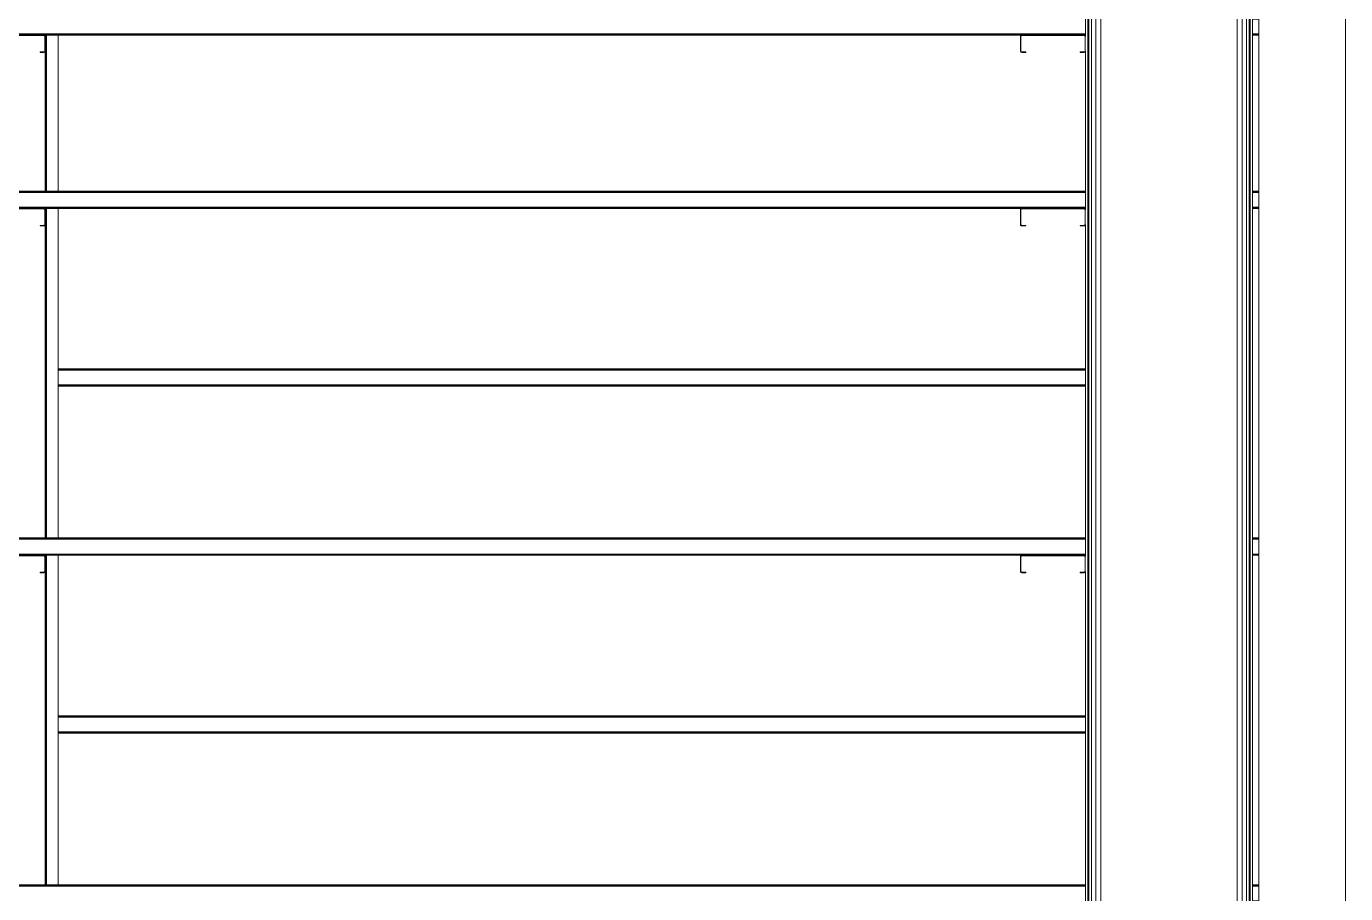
# Model space of a CAD drawing. Header units: millimetres. Extents: x 16 to 499, y 22 to 82.
# Drawn here: x 317.47 to 323.56, y 67.56 to 71.56 of the extents above; entities that cross this region are included whole.
import ezdxf

# ---------------------------------------------------------------- set-up
doc = ezdxf.new("R2010")
doc.units = ezdxf.units.MM
doc.layers.add('BARRAS_DE_ACERO', color=7, linetype='Continuous', lineweight=9)

msp = doc.modelspace()

# ---------------------------------------------------------------- linework, layer by layer
at = {"layer": 'BARRAS_DE_ACERO'}
for p, q in [((323.561, 76.319), (323.561, 66.7184)), ((322.431, 58.0184), (322.431, 75.9184)), ((322.3886, 73.9747), (322.3886, 67.5202)), ((322.4081, 72.378), (322.4081, 71.5244)), ((323.1034, 69.9767), (323.1034, 72.3767)), ((322.371, 71.5184), (322.371, 72.2984)), ((323.084, 71.5984), (323.084, 70.7984)), ((323.121, 71.5984), (323.121, 70.7984)), ((322.361, 71.5244), (314.861, 71.5244)), ((322.361, 71.5221), (314.861, 71.5221)), ((322.3608, 71.5202), (314.861, 71.5202)), ((314.861, 71.5189), (322.3606, 71.5189)), ((317.2676, 71.5184), (317.5556, 71.5184)), ((317.2676, 71.5164), (317.5556, 71.5164)), ((317.5579, 71.5179), (317.5599, 71.5166)), ((317.5612, 71.5147), (317.5599, 71.5166)), ((317.5616, 71.5184), (317.5621, 71.5184)), ((317.5616, 71.5184), (317.5616, 71.5124)), ((317.5621, 71.5184), (317.5621, 70.7984)), ((317.5634, 71.5184), (317.5621, 71.5184)), ((317.5634, 71.5184), (317.5634, 70.7984)), ((317.5676, 71.5184), (317.5676, 70.7984)), ((317.6216, 71.5184), (317.5676, 71.5184)), ((317.6216, 70.7984), (317.6216, 71.5184)), ((322.0628, 71.5166), (322.0615, 71.5147)), ((322.0647, 71.5179), (322.0628, 71.5166)), ((322.0655, 71.5161), (322.0642, 71.5152)), ((322.0647, 71.5179), (322.067, 71.5184)), ((322.0655, 71.5161), (322.067, 71.5164)), ((322.355, 71.5164), (322.067, 71.5164)), ((322.3573, 71.5179), (322.3593, 71.5166)), ((322.3606, 71.5147), (322.3593, 71.5166)), ((322.3606, 71.5189), (322.3603, 71.5184)), ((322.361, 71.5184), (322.3603, 71.5184)), ((322.3608, 71.5202), (322.3606, 71.5189)), ((322.3606, 71.5189), (322.361, 71.5189)), ((322.361, 71.5221), (322.3608, 71.5202)), ((322.3608, 71.5202), (322.361, 71.5202)), ((322.361, 71.5244), (322.361, 71.5221)), ((322.361, 71.5221), (322.361, 71.5221)), ((322.361, 71.5184), (322.361, 71.5189)), ((322.361, 71.5124), (322.361, 71.5184)), ((322.371, 70.7184), (322.371, 71.5184)), ((322.4081, 71.5244), (322.4081, 69.978)), ((323.061, 69.9767), (323.061, 71.5244)), ((323.131, 71.5221), (323.131, 71.5244)), ((323.161, 71.5221), (323.161, 71.5244)), ((323.161, 70.7984), (323.161, 71.5184)), ((317.5584, 71.5152), (317.5593, 71.5139)), ((317.5596, 71.5124), (317.5593, 71.5139)), ((317.5596, 71.5124), (317.5596, 71.4444)), ((317.5616, 71.5124), (317.5612, 71.5147)), ((317.5616, 71.4444), (317.5616, 71.5124)), ((322.061, 71.5124), (322.0615, 71.5147)), ((322.061, 71.5124), (322.061, 71.4444)), ((322.063, 71.5124), (322.0633, 71.5139)), ((322.063, 71.4444), (322.063, 71.5124)), ((322.0633, 71.5139), (322.0642, 71.5152)), ((322.3587, 71.5139), (322.359, 71.5124)), ((322.359, 71.4444), (322.359, 71.5124)), ((322.3606, 71.5147), (322.361, 71.5124)), ((317.5556, 71.4384), (317.5376, 71.4384)), ((317.5556, 71.4404), (317.5572, 71.4407)), ((317.5556, 71.4384), (317.5579, 71.4389)), ((317.5572, 71.4407), (317.5584, 71.4416)), ((317.5579, 71.4389), (317.5599, 71.4402)), ((317.5584, 71.4416), (317.5593, 71.4429)), ((317.5596, 71.4444), (317.5593, 71.4429)), ((317.5612, 71.4421), (317.5599, 71.4402)), ((317.5612, 71.4421), (317.5616, 71.4444)), ((317.5616, 71.4444), (317.5616, 70.7984)), ((322.061, 71.4444), (322.0615, 71.4421)), ((322.0615, 71.4421), (322.0628, 71.4402)), ((322.0647, 71.4389), (322.0628, 71.4402)), ((322.0633, 71.4429), (322.063, 71.4444)), ((322.0642, 71.4416), (322.0633, 71.4429)), ((322.0642, 71.4416), (322.0655, 71.4407)), ((322.0647, 71.4389), (322.067, 71.4384)), ((322.067, 71.4404), (322.0655, 71.4407)), ((322.067, 71.4404), (322.085, 71.4404)), ((322.337, 71.4404), (322.337, 71.4384)), ((322.337, 71.4384), (322.355, 71.4384)), ((322.355, 71.4384), (322.3573, 71.4389)), ((322.3578, 71.4416), (322.3566, 71.4407)), ((322.3587, 71.4429), (322.3578, 71.4416)), ((322.3587, 71.4429), (322.359, 71.4444)), ((322.361, 71.4444), (322.3606, 71.4421)), ((322.361, 70.7984), (322.361, 71.4444)), ((323.084, 70.7984), (323.084, 69.1984)), ((323.121, 70.7984), (323.121, 69.1984)), ((323.131, 70.7984), (323.161, 70.7984)), ((323.131, 70.7984), (323.131, 70.7979)), ((323.131, 70.7979), (323.161, 70.7979)), ((323.131, 70.7947), (323.131, 70.7924)), ((323.161, 70.7979), (323.161, 70.7984)), ((323.161, 70.7939), (323.161, 70.7947)), ((323.161, 70.7924), (323.161, 70.7939)), ((323.131, 70.7221), (323.131, 70.7244)), ((323.161, 70.7221), (323.161, 70.7244)), ((317.5621, 70.7184), (317.5621, 69.9784)), ((317.5676, 69.9767), (317.5676, 70.7184)), ((317.6216, 70.7184), (317.6216, 69.9784)), ((322.371, 69.8984), (322.371, 70.7184)), ((323.131, 70.7184), (323.131, 69.1984)), ((323.161, 69.9724), (323.161, 70.7184)), ((322.361, 70.6444), (322.361, 69.9784)), ((317.5616, 69.9767), (317.5616, 69.9747)), ((317.5616, 69.9724), (317.5616, 69.9747)), ((317.5622, 69.9747), (317.5616, 69.9747)), ((317.5616, 69.9724), (317.5616, 69.9044)), ((317.5619, 69.9767), (317.562, 69.9759)), ((317.562, 69.9759), (317.5621, 69.9752)), ((317.5621, 69.9784), (317.5621, 69.9752)), ((317.5621, 69.9752), (317.5621, 69.975)), ((317.5621, 69.975), (317.5622, 69.9747)), ((317.5623, 69.9739), (317.5622, 69.9747)), ((317.5625, 69.9724), (317.5625, 69.9044)), ((317.5634, 69.978), (317.5634, 69.9784)), ((317.5634, 69.9752), (317.5634, 69.978)), ((317.5634, 69.9752), (317.5634, 69.9739)), ((317.5634, 69.9021), (317.5634, 69.9739)), ((317.5653, 69.9724), (317.5653, 69.9767)), ((317.5653, 69.9724), (317.5653, 69.9044)), ((317.5676, 69.9767), (317.5676, 69.9752)), ((317.5676, 69.9739), (317.5676, 69.9752)), ((317.5676, 69.9724), (317.5676, 69.9739)), ((317.5676, 69.9724), (317.5676, 69.9044)), ((322.361, 69.978), (317.6216, 69.978)), ((317.6216, 69.9767), (317.6216, 69.9747)), ((322.361, 69.9784), (322.361, 69.978)), ((322.361, 69.978), (322.361, 69.9767)), ((322.361, 69.9747), (322.361, 69.9724)), ((322.361, 69.9724), (322.361, 69.9044)), ((323.1034, 68.3767), (323.1034, 69.9767)), ((323.161, 69.1984), (323.161, 69.9724)), ((317.5616, 69.9044), (317.5625, 69.9044)), ((317.5616, 69.9021), (317.5616, 69.9044)), ((317.5616, 69.9002), (317.5616, 69.9021)), ((317.5616, 69.9002), (317.5619, 69.9002)), ((317.5625, 69.9044), (317.5622, 69.9021)), ((317.5634, 69.1984), (317.5634, 69.9021)), ((317.5653, 69.9029), (317.5653, 69.9044)), ((317.5653, 69.9021), (317.5653, 69.9029)), ((317.5653, 69.9021), (317.5653, 69.9007)), ((317.5653, 69.9002), (317.5653, 69.8989)), ((317.5653, 69.8984), (317.5653, 69.8989)), ((317.5653, 69.1984), (317.5653, 69.8984)), ((317.5676, 69.9044), (317.5676, 69.9029)), ((317.5676, 69.9029), (317.5676, 69.9021)), ((317.5676, 69.9007), (317.5676, 69.9021)), ((317.5676, 69.9007), (317.5676, 69.9004)), ((317.5676, 69.9004), (317.5676, 69.9004)), ((317.5676, 69.9002), (317.5676, 69.8989)), ((317.5676, 69.8984), (317.5676, 69.8989)), ((317.5676, 69.8984), (317.5676, 69.8984)), ((322.361, 69.8989), (317.6216, 69.8989)), ((317.6216, 69.8989), (317.6216, 69.8984)), ((322.361, 69.8984), (317.6216, 69.8984)), ((317.6216, 69.8984), (317.6216, 69.1984)), ((322.361, 69.9044), (322.361, 69.9021)), ((322.361, 69.9021), (322.361, 69.9002)), ((322.361, 69.9002), (322.361, 69.8989)), ((322.361, 69.8984), (322.361, 69.8989)), ((322.361, 69.1984), (322.361, 69.8984)), ((322.371, 69.1184), (322.371, 69.8984)), ((322.3756, 68.3767), (322.3756, 69.1984)), ((323.084, 69.1984), (323.084, 67.5184)), ((323.121, 69.1984), (323.121, 65.8984)), ((323.131, 69.1984), (323.131, 69.1979)), ((323.131, 69.1979), (323.161, 69.1979)), ((323.161, 69.1947), (323.161, 69.1939)), ((323.161, 69.1924), (323.161, 69.1939)), ((323.161, 69.1924), (323.161, 69.1244)), ((317.5621, 68.3767), (317.5621, 69.1184)), ((317.6216, 69.1184), (317.6216, 68.3784)), ((322.371, 68.2984), (322.371, 69.1184)), ((323.131, 69.1221), (323.161, 69.1221)), ((323.161, 69.1221), (323.161, 69.1244)), ((323.161, 67.5984), (323.161, 69.1184)), ((317.5616, 68.3775), (317.5616, 69.0444)), ((322.361, 68.3784), (322.361, 69.0444)), ((317.5616, 68.3775), (317.5619, 68.3767)), ((317.5616, 68.3767), (317.5616, 68.3775)), ((317.5616, 68.3767), (317.5616, 68.3747)), ((317.5616, 68.3767), (317.5619, 68.3767)), ((317.5616, 68.3724), (317.5616, 68.3747)), ((317.5616, 68.3044), (317.5616, 68.3724)), ((317.5616, 68.3724), (317.5625, 68.3724)), ((317.5619, 68.3767), (317.5621, 68.3752)), ((317.5621, 68.3767), (317.5621, 68.3753)), ((317.5621, 68.3752), (317.5621, 68.3753)), ((317.5621, 68.375), (317.5621, 68.3752)), ((317.5622, 68.3747), (317.5623, 68.3739)), ((317.5624, 68.3732), (317.5623, 68.3739)), ((317.5625, 68.3724), (317.5624, 68.3732)), ((317.5625, 68.3724), (317.5625, 68.3044)), ((317.5634, 68.3767), (317.5634, 68.3752)), ((317.5634, 68.3739), (317.5634, 68.3752)), ((317.5634, 68.3739), (317.5634, 68.3021)), ((317.5653, 68.3784), (317.5653, 68.3767)), ((317.5653, 68.3767), (317.5653, 68.3724)), ((317.5653, 68.3724), (317.5653, 68.3044)), ((317.5676, 68.3784), (317.5676, 68.3767)), ((317.5676, 68.3767), (317.5676, 68.3752)), ((317.5676, 68.3747), (317.5676, 68.3752)), ((317.5676, 68.3739), (317.5676, 68.3747)), ((317.5676, 68.3739), (317.5676, 68.3724)), ((317.5676, 68.3724), (317.5676, 68.3044)), ((317.6216, 68.3767), (317.6216, 68.3747)), ((317.6216, 68.3767), (322.361, 68.3767)), ((317.6216, 68.3747), (317.6216, 68.3739)), ((317.6216, 68.3739), (317.6216, 68.3724)), ((322.361, 68.3784), (322.361, 68.378)), ((322.361, 68.378), (322.361, 68.3767)), ((322.361, 68.3724), (322.361, 68.3747)), ((322.361, 68.3724), (322.361, 68.3044)), ((322.3756, 68.3767), (322.3756, 67.5984)), ((322.4081, 68.378), (322.4081, 68.3002)), ((323.1034, 68.3767), (323.1034, 66.7184)), ((317.5616, 68.3021), (317.5616, 68.3044)), ((317.5625, 68.3044), (317.5616, 68.3044)), ((317.5616, 68.3002), (317.5616, 68.3021)), ((317.5619, 68.3002), (317.5616, 68.3002)), ((317.5619, 68.3002), (317.5616, 68.2993)), ((317.5616, 68.2993), (317.5616, 68.3002)), ((317.5619, 68.3002), (317.5621, 68.3017)), ((317.5621, 68.3017), (317.5621, 68.3016)), ((317.5621, 68.3007), (317.5621, 68.3016)), ((317.5621, 68.3007), (317.5621, 68.3002)), ((317.5621, 68.3002), (317.5621, 67.5984)), ((317.5622, 68.3021), (317.5625, 68.3044)), ((317.5634, 68.3021), (317.5634, 68.3016)), ((317.5634, 68.3007), (317.5634, 68.3016)), ((317.5634, 68.3007), (317.5634, 68.3002)), ((317.5634, 68.2984), (317.5634, 68.3002)), ((317.5653, 68.3021), (317.5653, 68.3044)), ((317.5653, 68.3002), (317.5653, 68.3021)), ((317.5653, 68.2989), (317.5653, 68.3002)), ((317.5653, 68.2984), (317.5653, 68.2989)), ((317.5676, 68.3044), (317.5676, 68.3021)), ((317.5676, 68.3002), (317.5676, 68.3021)), ((317.5676, 68.2989), (317.5676, 68.3002)), ((317.5676, 68.2984), (317.5676, 68.2989)), ((317.6216, 68.3021), (317.6216, 68.3002)), ((317.6216, 68.2989), (317.6216, 68.2984)), ((322.361, 68.2984), (317.6216, 68.2984)), ((317.6216, 68.2984), (317.6216, 67.5984)), ((322.361, 68.3021), (322.361, 68.3002)), ((322.361, 68.2984), (322.361, 68.2989)), ((322.361, 68.2984), (322.361, 67.5984)), ((322.371, 67.5184), (322.371, 68.2984)), ((322.4081, 66.7966), (322.4081, 68.3002)), ((322.3756, 66.7966), (322.3756, 67.5984)), ((323.131, 67.5984), (323.161, 67.5984)), ((323.131, 67.5979), (323.131, 67.5984)), ((323.131, 67.5947), (323.131, 67.5966)), ((323.161, 67.5966), (323.131, 67.5966)), ((323.131, 67.5924), (323.131, 67.5947)), ((323.131, 67.5244), (323.131, 67.5924)), ((323.161, 67.5979), (323.161, 67.5984))]:
    msp.add_line(p, q, dxfattribs=at)
at = {"layer": 'BARRAS_DE_ACERO', "color": 2}
for p, q in [((322.3608, 70.7966), (307.9616, 70.7966)), ((322.361, 70.7947), (307.9616, 70.7947)), ((317.2616, 70.7984), (317.5616, 70.7984)), ((317.5621, 70.7984), (317.5616, 70.7984)), ((317.5676, 70.7984), (317.6216, 70.7984)), ((322.3287, 70.7984), (317.6216, 70.7984)), ((322.3287, 70.7984), (322.3603, 70.7984)), ((322.3608, 70.7966), (322.361, 70.7947)), ((322.361, 70.7966), (322.3608, 70.7966)), ((322.361, 70.7244), (322.361, 70.7924)), ((322.361, 70.7244), (307.9616, 70.7244)), ((322.361, 70.7221), (322.361, 70.7244)), ((307.9616, 70.7221), (322.361, 70.7221)), ((307.9616, 70.7202), (322.3608, 70.7202)), ((322.3606, 70.7189), (314.861, 70.7189)), ((317.2676, 70.7184), (317.5556, 70.7184)), ((317.5556, 70.7164), (317.2676, 70.7164)), ((317.5556, 70.7184), (317.5616, 70.7184)), ((317.5556, 70.7184), (317.5579, 70.7179)), ((317.5556, 70.7164), (317.5572, 70.7161)), ((317.5584, 70.7152), (317.5572, 70.7161)), ((317.5579, 70.7179), (317.5599, 70.7166)), ((317.5593, 70.7139), (317.5584, 70.7152)), ((317.5596, 70.7124), (317.5593, 70.7139)), ((317.5596, 70.7124), (317.5596, 70.6444)), ((317.5612, 70.7147), (317.5599, 70.7166)), ((317.5616, 70.7124), (317.5612, 70.7147)), ((317.5616, 70.7184), (317.5621, 70.7184)), ((317.5616, 70.7124), (317.5616, 70.7184)), ((317.5616, 70.7124), (317.5616, 70.6444)), ((317.5621, 70.7184), (317.5634, 70.7184)), ((317.5653, 70.7184), (317.5676, 70.7184)), ((317.5676, 70.7184), (317.6216, 70.7184)), ((322.061, 70.7124), (322.0615, 70.7147)), ((322.061, 70.7124), (322.061, 70.6444)), ((322.0615, 70.7147), (322.0628, 70.7166)), ((322.0647, 70.7179), (322.0628, 70.7166)), ((322.0633, 70.7139), (322.063, 70.7124)), ((322.063, 70.6444), (322.063, 70.7124)), ((322.0642, 70.7152), (322.0633, 70.7139)), ((322.0655, 70.7161), (322.0642, 70.7152)), ((322.067, 70.7164), (322.0655, 70.7161)), ((322.355, 70.7184), (322.067, 70.7184)), ((322.067, 70.7164), (322.355, 70.7164)), ((322.3573, 70.7179), (322.355, 70.7184)), ((322.355, 70.7184), (322.3603, 70.7184)), ((322.3566, 70.7161), (322.355, 70.7164)), ((322.3566, 70.7161), (322.3578, 70.7152)), ((322.3593, 70.7166), (322.3573, 70.7179)), ((322.3578, 70.7152), (322.3587, 70.7139)), ((322.3587, 70.7139), (322.359, 70.7124)), ((322.3606, 70.7147), (322.3593, 70.7166)), ((322.3606, 70.7189), (322.3603, 70.7184)), ((322.361, 70.7184), (322.3603, 70.7184)), ((322.3608, 70.7202), (322.3606, 70.7189)), ((322.3606, 70.7189), (322.361, 70.7189)), ((322.3606, 70.7147), (322.361, 70.7124)), ((322.361, 70.7221), (322.3608, 70.7202)), ((322.3608, 70.7202), (322.361, 70.7202)), ((322.361, 70.7221), (322.361, 70.7221)), ((322.361, 70.7184), (322.361, 70.7189)), ((322.361, 70.7124), (322.361, 70.7184)), ((317.5376, 70.6404), (317.5376, 70.6384)), ((317.5376, 70.6404), (317.5556, 70.6404)), ((317.5376, 70.6384), (317.5556, 70.6384)), ((317.5572, 70.6407), (317.5556, 70.6404)), ((317.5556, 70.6384), (317.5579, 70.6389)), ((317.5572, 70.6407), (317.5584, 70.6416)), ((317.5579, 70.6389), (317.5599, 70.6402)), ((317.5584, 70.6416), (317.5593, 70.6429)), ((317.5596, 70.6444), (317.5593, 70.6429)), ((317.5612, 70.6421), (317.5599, 70.6402)), ((322.061, 70.6444), (322.0615, 70.6421)), ((322.0615, 70.6421), (322.0628, 70.6402)), ((322.0647, 70.6389), (322.0628, 70.6402)), ((322.063, 70.6444), (322.0633, 70.6429)), ((322.0642, 70.6416), (322.0633, 70.6429)), ((322.0642, 70.6416), (322.0655, 70.6407)), ((322.0647, 70.6389), (322.067, 70.6384)), ((322.067, 70.6404), (322.0655, 70.6407)), ((322.067, 70.6404), (322.085, 70.6404)), ((322.067, 70.6384), (322.085, 70.6384)), ((322.085, 70.6384), (322.085, 70.6404)), ((322.337, 70.6404), (322.337, 70.6384)), ((322.337, 70.6404), (322.355, 70.6404)), ((322.337, 70.6384), (322.355, 70.6384)), ((322.3566, 70.6407), (322.355, 70.6404)), ((322.355, 70.6384), (322.3573, 70.6389)), ((322.3566, 70.6407), (322.3578, 70.6416)), ((322.3573, 70.6389), (322.3593, 70.6402)), ((322.3578, 70.6416), (322.3587, 70.6429)), ((322.3606, 70.6421), (322.3593, 70.6402)), ((322.3606, 70.6421), (322.361, 70.6444)), ((322.361, 69.1947), (312.065, 69.1947)), ((317.5748, 69.1979), (312.0673, 69.1979)), ((322.361, 69.1924), (312.0687, 69.1924)), ((312.0705, 69.1966), (322.3608, 69.1966)), ((322.3606, 69.1979), (317.5748, 69.1979)), ((317.6216, 69.1984), (322.3287, 69.1984)), ((322.3603, 69.1984), (322.3287, 69.1984)), ((322.3608, 69.1966), (322.361, 69.1947)), ((322.361, 69.1966), (322.3608, 69.1966)), ((322.3262, 69.1221), (312.0692, 69.1221)), ((322.3608, 69.1202), (312.0692, 69.1202)), ((314.861, 69.1189), (322.3606, 69.1189)), ((317.5556, 69.1184), (317.2676, 69.1184)), ((317.5556, 69.1164), (317.2676, 69.1164)), ((317.5616, 69.1184), (317.5556, 69.1184)), ((317.5579, 69.1179), (317.5556, 69.1184)), ((317.5556, 69.1164), (317.5572, 69.1161)), ((317.5584, 69.1152), (317.5572, 69.1161)), ((317.5599, 69.1166), (317.5579, 69.1179)), ((317.5593, 69.1139), (317.5584, 69.1152)), ((317.5596, 69.1124), (317.5593, 69.1139)), ((317.5596, 69.0444), (317.5596, 69.1124)), ((317.5612, 69.1147), (317.5599, 69.1166)), ((317.5616, 69.1124), (317.5612, 69.1147)), ((317.5616, 69.1184), (317.5616, 69.1124)), ((317.5621, 69.1184), (317.5616, 69.1184)), ((317.5616, 69.1124), (317.5616, 69.0444)), ((317.6216, 69.1184), (317.5676, 69.1184)), ((322.067, 69.1184), (317.6216, 69.1184)), ((322.0628, 69.1166), (322.0615, 69.1147)), ((322.0647, 69.1179), (322.0628, 69.1166)), ((322.067, 69.1184), (322.0647, 69.1179)), ((322.355, 69.1184), (322.067, 69.1184)), ((322.067, 69.1164), (322.355, 69.1164)), ((322.361, 69.1221), (322.3262, 69.1221)), ((322.3573, 69.1179), (322.3593, 69.1166)), ((322.3587, 69.1139), (322.359, 69.1124)), ((322.3593, 69.1166), (322.3606, 69.1147)), ((322.3606, 69.1189), (322.3603, 69.1184)), ((322.361, 69.1184), (322.3603, 69.1184)), ((322.3608, 69.1202), (322.3606, 69.1189)), ((322.361, 69.1189), (322.3606, 69.1189)), ((322.361, 69.1124), (322.3606, 69.1147)), ((322.361, 69.1221), (322.3608, 69.1202)), ((322.3608, 69.1202), (322.361, 69.1202)), ((322.361, 69.1184), (322.361, 69.1189)), ((322.361, 69.1184), (322.361, 69.1124)), ((317.5376, 69.0404), (317.5556, 69.0404)), ((317.5376, 69.0384), (317.5376, 69.0404)), ((317.5556, 69.0384), (317.5376, 69.0384)), ((317.5556, 69.0404), (317.5572, 69.0407)), ((317.5579, 69.0389), (317.5556, 69.0384)), ((317.5572, 69.0407), (317.5584, 69.0416)), ((317.5579, 69.0389), (317.5599, 69.0402)), ((317.5584, 69.0416), (317.5593, 69.0429)), ((317.5596, 69.0444), (317.5593, 69.0429)), ((317.5599, 69.0402), (317.5612, 69.0421)), ((317.5612, 69.0421), (317.5616, 69.0444)), ((322.0615, 69.0421), (322.0628, 69.0402)), ((322.0628, 69.0402), (322.0647, 69.0389)), ((322.0633, 69.0429), (322.063, 69.0444)), ((322.0633, 69.0429), (322.0642, 69.0416)), ((322.0655, 69.0407), (322.0642, 69.0416)), ((322.0647, 69.0389), (322.067, 69.0384)), ((322.0655, 69.0407), (322.067, 69.0404)), ((322.067, 69.0404), (322.085, 69.0404)), ((322.085, 69.0384), (322.067, 69.0384)), ((322.085, 69.0404), (322.085, 69.0384)), ((322.337, 69.0404), (322.337, 69.0384)), ((322.337, 69.0384), (322.355, 69.0384)), ((322.3587, 69.0429), (322.3578, 69.0416)), ((322.3606, 69.0421), (322.361, 69.0444)), ((312.0678, 67.5966), (322.3608, 67.5966)), ((317.5637, 67.5979), (312.0687, 67.5979)), ((312.0689, 67.5947), (322.361, 67.5947)), ((312.069, 67.5924), (322.361, 67.5924)), ((317.5637, 67.5979), (322.3606, 67.5979)), ((317.6216, 67.5984), (322.3603, 67.5984)), ((322.3608, 67.5966), (322.361, 67.5947)), ((322.361, 67.5966), (322.3608, 67.5966)), ((322.361, 67.5984), (322.361, 67.5979)), ((322.361, 67.5979), (322.361, 67.5966)), ((322.361, 67.5966), (322.361, 67.5947)), ((322.361, 67.5924), (322.361, 67.5244))]:
    msp.add_line(p, q, dxfattribs=at)
at = {"layer": 'BARRAS_DE_ACERO'}
for points in [[(323.061, 73.9002), (323.061, 72.3767), (323.061, 71.5244)], [(322.3756, 70.7984), (322.3756, 71.5984), (322.3756, 72.3767), (322.3756, 73.1984)], [(322.361, 71.5924), (322.361, 71.5244), (322.361, 71.5221), (322.361, 71.5202), (322.361, 71.5189)], [(323.1165, 69.1979), (323.1165, 70.7984), (323.1165, 71.5984)], [(317.5616, 71.5184), (317.5556, 71.5184), (317.5579, 71.5179)], [(317.5556, 71.5164), (317.5572, 71.5161), (317.5584, 71.5152)], [(317.5634, 71.5184), (317.5653, 71.5184), (317.5676, 71.5184)], [(317.5653, 71.5184), (317.5653, 70.7984), (317.5676, 70.7984)], [(317.6216, 71.5184), (322.067, 71.5184), (322.355, 71.5184)], [(322.3603, 71.5184), (322.355, 71.5184), (322.3573, 71.5179)], [(322.355, 71.5164), (322.3566, 71.5161), (322.3578, 71.5152), (322.3587, 71.5139)], [(323.131, 71.5189), (323.161, 71.5189), (323.161, 71.5202)], [(323.131, 71.5184), (323.131, 71.5189), (323.131, 71.5202)], [(323.131, 70.7984), (323.131, 71.5184), (323.161, 71.5184), (323.161, 71.5189)], [(317.5556, 71.4404), (317.5376, 71.4404), (317.5376, 71.4384)], [(322.085, 71.4404), (322.085, 71.4384), (322.067, 71.4384)], [(322.3566, 71.4407), (322.355, 71.4404), (322.337, 71.4404)], [(322.3573, 71.4389), (322.3593, 71.4402), (322.3606, 71.4421)], [(322.3756, 69.1984), (322.3756, 69.9767), (322.3756, 70.7984)], [(323.131, 70.7947), (323.131, 70.7966), (323.131, 70.7979)], [(323.131, 70.7966), (323.161, 70.7966), (323.161, 70.7979)], [(323.131, 70.7947), (323.161, 70.7947), (323.161, 70.7966)], [(317.5653, 69.9767), (317.5653, 70.7184), (317.5634, 70.7184), (317.5634, 69.9784)], [(323.131, 70.7189), (323.161, 70.7189), (323.161, 70.7202)], [(323.131, 70.7184), (323.131, 70.7189), (323.131, 70.7202)], [(323.131, 70.7184), (323.161, 70.7184), (323.161, 70.7189)], [(317.5616, 69.9775), (317.5616, 70.6444), (317.5612, 70.6421)], [(317.5623, 69.9739), (317.5624, 69.9732), (317.5625, 69.9724), (317.5616, 69.9724)], [(322.361, 69.9784), (317.6216, 69.9784), (317.6216, 69.978)], [(322.361, 69.9747), (322.361, 69.9767), (318.5364, 69.9767), (317.6216, 69.9767), (317.6216, 69.978)], [(322.361, 69.9747), (317.6216, 69.9747), (317.6216, 69.9739), (317.6216, 69.9724)], [(322.361, 69.9724), (317.6216, 69.9724), (317.6216, 69.9044)], [(322.4081, 68.378), (322.4081, 69.9002), (322.4081, 69.978)], [(323.061, 69.9767), (323.061, 69.9002), (323.061, 68.3767), (323.061, 68.3002), (323.061, 66.7966)], [(317.2616, 69.8984), (317.2616, 69.1984), (317.5616, 69.1984)], [(317.5621, 69.9017), (317.5622, 69.9021), (317.5616, 69.9021)], [(317.5621, 69.9017), (317.5619, 69.9002), (317.5616, 69.8993), (317.5616, 69.9002)], [(317.5616, 69.8993), (317.5616, 69.1984), (317.5621, 69.1984)], [(317.5621, 69.9017), (317.5621, 69.1984), (317.5634, 69.1984)], [(317.5653, 69.9002), (317.5653, 69.9004), (317.5653, 69.9007)], [(317.5676, 69.9004), (317.5676, 69.9004), (317.5676, 69.9002)], [(317.5676, 69.8984), (317.5676, 69.1984), (317.6216, 69.1984)], [(322.361, 69.9044), (317.6216, 69.9044), (317.6216, 69.9021)], [(322.361, 69.9021), (317.6216, 69.9021), (317.6216, 69.9002)], [(322.361, 69.9002), (317.6216, 69.9002), (317.6216, 69.8989)], [(323.1165, 65.8979), (323.1165, 67.5966), (323.1165, 69.1979)], [(323.131, 69.1984), (323.161, 69.1984), (323.161, 69.1979)], [(323.131, 69.1924), (323.131, 69.1947), (323.131, 69.1966), (323.131, 69.1979)], [(323.131, 69.1966), (323.161, 69.1966), (323.161, 69.1979)], [(323.131, 69.1947), (323.161, 69.1947), (323.161, 69.1966)], [(323.161, 69.1924), (323.131, 69.1924), (323.131, 69.1244), (323.161, 69.1244)], [(317.5634, 68.378), (317.5634, 69.1184), (317.5621, 69.1184)], [(317.5653, 68.3784), (317.5653, 69.1184), (317.5634, 69.1184)], [(317.5676, 68.3784), (317.5676, 69.1184), (317.5653, 69.1184)], [(323.131, 67.5984), (323.131, 69.1184), (323.131, 69.1189), (323.131, 69.1202), (323.131, 69.1221), (323.131, 69.1244)], [(323.131, 69.1202), (323.161, 69.1202), (323.161, 69.1221)], [(323.131, 69.1189), (323.161, 69.1189), (323.161, 69.1202)], [(323.131, 69.1184), (323.161, 69.1184), (323.161, 69.1189)], [(317.5616, 68.3747), (317.5622, 68.3747), (317.5621, 68.375)], [(317.5634, 68.378), (317.5634, 68.3779), (317.5634, 68.3767)], [(322.361, 68.3784), (317.6216, 68.3784), (317.6216, 68.378)], [(322.361, 68.378), (317.6216, 68.378), (317.6216, 68.3767)], [(317.6216, 68.3747), (322.361, 68.3747), (322.361, 68.3767)], [(322.361, 68.3724), (317.6216, 68.3724), (317.6216, 68.3044)], [(317.5621, 68.3017), (317.5622, 68.3021), (317.5616, 68.3021)], [(317.5616, 68.2993), (317.5616, 67.5984), (317.5621, 67.5984), (317.5634, 67.5984)], [(317.5634, 68.2984), (317.5634, 67.5984), (317.5653, 67.5984)], [(317.5653, 68.2984), (317.5653, 67.5984), (317.5676, 67.5984)], [(317.5676, 68.2984), (317.5676, 67.5984), (317.6216, 67.5984)], [(323.161, 67.5979), (323.131, 67.5979), (323.131, 67.5966)], [(323.131, 67.5947), (323.161, 67.5947), (323.161, 67.5966), (323.161, 67.5979)], [(323.131, 67.5924), (323.161, 67.5924), (323.161, 67.5947)], [(323.131, 67.5221), (323.131, 67.5244), (323.161, 67.5244), (323.161, 67.5924)]]:
    msp.add_lwpolyline(points, dxfattribs=at)
for points in [[(323.161, 71.5924), (323.131, 71.5924), (323.131, 71.5244), (323.161, 71.5244), (323.161, 71.5924)], [(323.131, 71.5202), (323.161, 71.5202), (323.161, 71.5221), (323.131, 71.5221), (323.131, 71.5202)], [(323.161, 70.7924), (323.131, 70.7924), (323.131, 70.7244), (323.161, 70.7244), (323.161, 70.7924)], [(323.131, 70.7202), (323.161, 70.7202), (323.161, 70.7221), (323.131, 70.7221), (323.131, 70.7202)], [(317.5616, 69.9775), (317.5616, 69.9767), (317.5619, 69.9767), (317.5616, 69.9775)], [(317.5621, 69.9752), (317.5621, 69.9752), (317.5621, 69.9752)], [(317.5621, 68.3752), (317.5621, 68.3752), (317.5621, 68.3752)], [(317.6216, 68.3021), (322.361, 68.3021), (322.361, 68.3044), (317.6216, 68.3044), (317.6216, 68.3021)], [(322.361, 68.3002), (317.6216, 68.3002), (317.6216, 68.2989), (322.361, 68.2989), (322.361, 68.3002)]]:
    msp.add_lwpolyline(points, close=True, dxfattribs=at)
at = {"layer": 'BARRAS_DE_ACERO', "color": 2}
for points in [[(322.3606, 70.7979), (317.5748, 70.7979), (307.9616, 70.7979), (307.9616, 70.7966)], [(322.361, 70.7924), (307.9616, 70.7924), (307.9616, 70.7244)], [(317.5621, 70.7984), (317.5634, 70.7984), (317.5653, 70.7984)], [(322.361, 70.7984), (322.3603, 70.7984), (322.3606, 70.7979)], [(322.361, 70.7979), (322.3606, 70.7979), (322.3608, 70.7966)], [(322.361, 70.7984), (322.361, 70.7979), (322.361, 70.7966), (322.361, 70.7947)], [(322.361, 70.7244), (322.361, 70.7221), (322.361, 70.7202), (322.361, 70.7189)], [(322.0647, 70.7179), (322.067, 70.7184), (317.6216, 70.7184)], [(322.359, 70.7124), (322.359, 70.6444), (322.3587, 70.6429)], [(317.5634, 69.1984), (317.5653, 69.1984), (317.5676, 69.1984)], [(322.361, 69.1984), (322.3603, 69.1984), (322.3606, 69.1979)], [(322.361, 69.1979), (322.3606, 69.1979), (322.3608, 69.1966)], [(322.361, 69.1984), (322.361, 69.1979), (322.361, 69.1966), (322.361, 69.1947)], [(322.361, 69.1924), (322.361, 69.1244), (322.361, 69.1221), (322.361, 69.1202), (322.361, 69.1189)], [(322.361, 69.1221), (322.361, 69.1221), (322.361, 69.1244), (312.0705, 69.1244)], [(322.0615, 69.0421), (322.061, 69.0444), (322.061, 69.1124), (322.0615, 69.1147)], [(322.0633, 69.1139), (322.063, 69.1124), (322.063, 69.0444)], [(322.0633, 69.1139), (322.0642, 69.1152), (322.0655, 69.1161), (322.067, 69.1164)], [(322.3573, 69.1179), (322.355, 69.1184), (322.3603, 69.1184)], [(322.3587, 69.1139), (322.3578, 69.1152), (322.3566, 69.1161), (322.355, 69.1164)], [(322.3587, 69.0429), (322.359, 69.0444), (322.359, 69.1124)], [(322.337, 69.0404), (322.355, 69.0404), (322.3566, 69.0407), (322.3578, 69.0416)], [(322.3606, 69.0421), (322.3593, 69.0402), (322.3573, 69.0389), (322.355, 69.0384)], [(312.4616, 67.5984), (317.2616, 67.5984), (317.5616, 67.5984)], [(322.361, 67.5984), (322.3603, 67.5984), (322.3606, 67.5979)], [(322.361, 67.5979), (322.3606, 67.5979), (322.3608, 67.5966)]]:
    msp.add_lwpolyline(points, dxfattribs=at)
for points in [[(322.361, 70.7947), (322.361, 70.7947), (322.361, 70.7924), (322.361, 70.7947)], [(322.361, 69.1947), (322.361, 69.1947), (322.361, 69.1924), (322.361, 69.1947)], [(322.361, 67.5947), (322.361, 67.5947), (322.361, 67.5924), (322.361, 67.5947)]]:
    msp.add_lwpolyline(points, close=True, dxfattribs=at)

doc.saveas('drawing.dxf')
